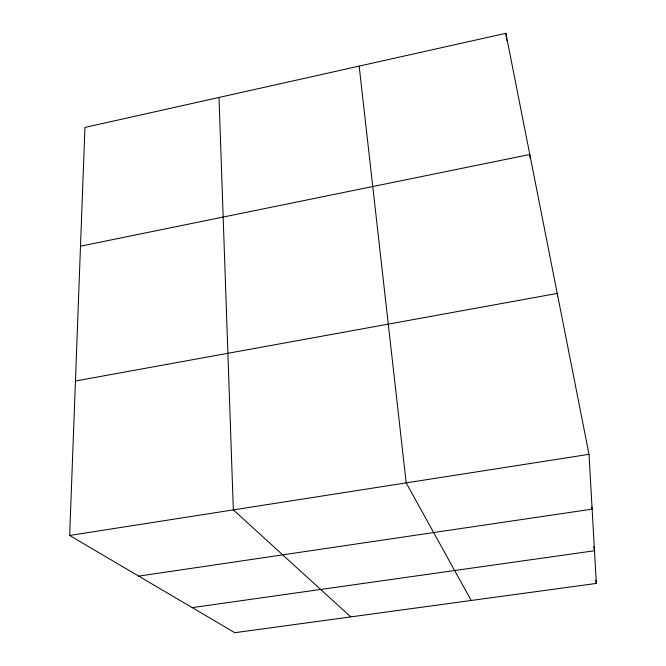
<?xml version="1.0" encoding="UTF-8"?>
<svg xmlns="http://www.w3.org/2000/svg" width="666" height="666" viewBox="0 0 666 666"><rect width="100%" height="100%" fill="white"/><g stroke="black" fill="none" stroke-linecap="round" stroke-linejoin="round"><path stroke-width="1" d="M69.664 535.456L84.948 127.431L505.869 33.3L589.019 454.32L596.336 583.424L234.798 632.7L69.664 535.456L589.019 454.32M80.503 246.17L529.803 154.487L530.286 158.608M75.449 381.01L557.242 293.423L557.542 296.512M138.736 576.132L592.124 509.14L591.733 507.101M192.199 607.617L594.488 550.757M350.782 616.891L233.341 509.89L219.006 97.452M471.212 600.482L406.193 482.883L359.165 66.109M593.706 546.669L594.288 549.741M595.762 580.369L596.336 583.424M505.869 33.3L506.793 40.484"/></g></svg>
